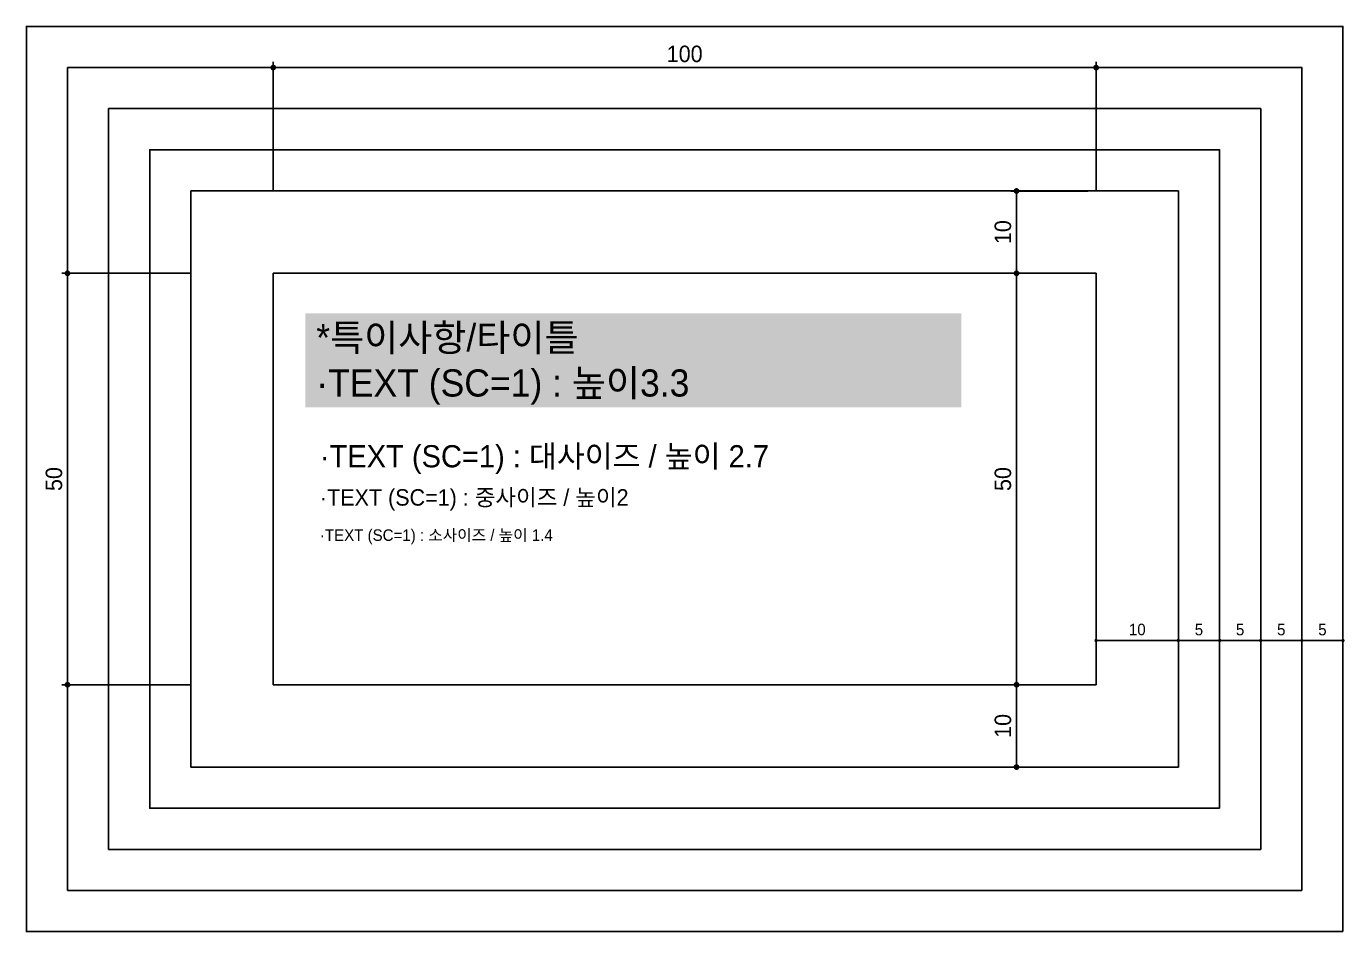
# Model space of a CAD drawing. Header units: millimetres. Extents: x -223175 to 287756, y -120611 to 352956.
# Drawn here: x -198689.9 to -198529.7, y -120610.7 to -120500.7 of the extents above; entities that cross this region are included whole.
import ezdxf
from ezdxf.enums import TextEntityAlignment as Align

# ---------------------------------------------------------------- set-up
doc = ezdxf.new("R2010")
doc.units = ezdxf.units.MM
doc.header["$LTSCALE"] = 50
doc.header["$PDMODE"] = 35
doc.layers.get('DEFPOINTS').update_dxf_attribs({"color": 108})
for name, color, linetype in [('1_ 설계변경(예정작업) 240', 240, 'Continuous'), ('EL_TEXT', 4, 'Continuous'), ('I-DIM', 255, 'Continuous')]:
    doc.layers.add(name, color=color, linetype=linetype)
doc.layers.add('Defpoint_ Grid Line_ 108', color=108, linetype='Continuous', plot=False)
doc.styles.add('HY울릉도L', font='HY울릉도l.ttf')
doc.dimstyles.new('IN_DIM_001(내부치수)', dxfattribs={"dimtxt": 2, "dimasz": 0.7, "dimexe": 0.7, "dimexo": 10, "dimgap": 0.6, "dimtad": 1, "dimdec": 0, "dimzin": 0, "dimdsep": 46, "dimlunit": 6, "dimtxsty": 'HY울릉도L', "dimblk": 'DOT', "dimcen": 0.09, "dimdle": 1, "dimclrd": 14, "dimclre": 14, "dimclrt": 3, "dimadec": 0, "dimazin": 0, "dimtfac": 1, "dimtdec": 0, "dimtix": 1, "dimtmove": 2, "dimatfit": 3, "dimldrblk": 'DOT', "dimfxl": 1, "dimtolj": 1, "dimtzin": 0, "dimarcsym": 0})
doc.dimstyles.new('IN_DIM_001(안목치수)', dxfattribs={"dimtxt": 2, "dimasz": 0.7, "dimexe": 0.7, "dimexo": 1, "dimgap": 0.6, "dimtad": 1, "dimdec": 0, "dimzin": 0, "dimdsep": 46, "dimlunit": 6, "dimtxsty": 'HY울릉도L', "dimblk": 'DOT', "dimcen": 0.09, "dimdle": 1, "dimclrd": 14, "dimclre": 14, "dimclrt": 4, "dimadec": 0, "dimazin": 0, "dimtfac": 1, "dimtdec": 0, "dimtix": 1, "dimtmove": 2, "dimatfit": 3, "dimldrblk": 'DOT', "dimfxl": 1, "dimtolj": 1, "dimtzin": 0, "dimarcsym": 0})
doc.dimstyles.new('IN_DIM_001(최소치수)', dxfattribs={"dimtxt": 1.4, "dimasz": 0.4, "dimexe": 0.6, "dimexo": 0.2, "dimgap": 0.6, "dimtad": 1, "dimdec": 0, "dimdsep": 46, "dimlunit": 6, "dimtxsty": 'HY울릉도L', "dimblk": 'DOT', "dimcen": 5, "dimdle": 1.5, "dimclrd": 14, "dimclre": 14, "dimclrt": 4, "dimadec": 0, "dimazin": 0, "dimtfac": 1, "dimtdec": 0, "dimtix": 1, "dimtmove": 2, "dimatfit": 3, "dimldrblk": 'DOT', "dimfxl": 1, "dimtolj": 1, "dimtzin": 0, "dimarcsym": 0})

# ---------------------------------------------------------------- blocks, each defined once
blk = doc.blocks.new('_Dot')
at = {"color": 0, "linetype": 'ByBlock', "lineweight": -2}
blk.add_line((-0.5, 0), (-1, 0), dxfattribs=at)
at = {"color": 0, "linetype": 'ByBlock', "const_width": 0.5}
blk.add_lwpolyline([(-0.25, 0, 1), (0.25, 0, 1)], format="xyb", close=True, dxfattribs=at)
blk = doc.blocks.new('*D1465')
at = {"layer": 'DEFPOINTS', "color": 0}
for p in [(-198684.86, -120530.67), (-198659.86, -120530.67), (-198659.86, -120580.67)]:
    blk.add_point(p, dxfattribs=at)
at = {"layer": 'I-DIM', "color": 14, "lineweight": -2}
for p, q in [((-198669.86, -120530.67), (-198685.56, -120530.67)), ((-198684.86, -120579.97), (-198684.86, -120531.37)), ((-198669.86, -120580.67), (-198685.56, -120580.67))]:
    blk.add_line(p, q, dxfattribs=at)
at = {"layer": 'I-DIM', "color": 14, "linetype": 'ByBlock', "lineweight": -2, "xscale": 0.7, "yscale": 0.7, "zscale": 0.7}
for p, rotation in [((-198684.86, -120530.67), 90), ((-198684.86, -120580.67), 270)]:
    blk.add_blockref('_Dot', p, dxfattribs=dict(at, rotation=rotation))
at = {"layer": 'I-DIM', "color": 3, "insert": (-198686.5, -120555.67), "char_height": 2, "attachment_point": 5, "rotation": 90, "style": 'HY울릉도L'}
blk.add_mtext('\\A1;50', dxfattribs=at)
blk = doc.blocks.new('*D1466')
at = {"layer": 'DEFPOINTS', "color": 0}
for p in [(-198559.86, -120520.67), (-198569.53, -120530.67), (-198559.86, -120530.67)]:
    blk.add_point(p, dxfattribs=at)
at = {"layer": 'I-DIM', "color": 14, "lineweight": -2}
for p, q in [((-198560.86, -120520.67), (-198570.23, -120520.67)), ((-198569.53, -120521.37), (-198569.53, -120529.97)), ((-198560.86, -120530.67), (-198570.23, -120530.67))]:
    blk.add_line(p, q, dxfattribs=at)
at = {"layer": 'I-DIM', "color": 14, "linetype": 'ByBlock', "lineweight": -2, "xscale": 0.7, "yscale": 0.7, "zscale": 0.7}
for p, rotation in [((-198569.53, -120520.67), 90), ((-198569.53, -120530.67), 270)]:
    blk.add_blockref('_Dot', p, dxfattribs=dict(at, rotation=rotation))
at = {"layer": 'I-DIM', "color": 4, "insert": (-198571.18, -120525.67), "char_height": 2, "attachment_point": 5, "rotation": 90, "style": 'HY울릉도L'}
blk.add_mtext('\\A1;10', dxfattribs=at)
blk = doc.blocks.new('*D1467')
at = {"layer": 'DEFPOINTS', "color": 0}
for p in [(-198559.86, -120530.67), (-198569.53, -120580.67), (-198559.86, -120580.67)]:
    blk.add_point(p, dxfattribs=at)
at = {"layer": 'I-DIM', "color": 14, "lineweight": -2}
for p, q in [((-198560.86, -120530.67), (-198570.23, -120530.67)), ((-198569.53, -120531.37), (-198569.53, -120579.97)), ((-198560.86, -120580.67), (-198570.23, -120580.67))]:
    blk.add_line(p, q, dxfattribs=at)
at = {"layer": 'I-DIM', "color": 14, "linetype": 'ByBlock', "lineweight": -2, "xscale": 0.7, "yscale": 0.7, "zscale": 0.7}
for p, rotation in [((-198569.53, -120530.67), 90), ((-198569.53, -120580.67), 270)]:
    blk.add_blockref('_Dot', p, dxfattribs=dict(at, rotation=rotation))
at = {"layer": 'I-DIM', "color": 4, "insert": (-198571.18, -120555.67), "char_height": 2, "attachment_point": 5, "rotation": 90, "style": 'HY울릉도L'}
blk.add_mtext('\\A1;50', dxfattribs=at)
blk = doc.blocks.new('*D1468')
at = {"layer": 'DEFPOINTS', "color": 0}
for p in [(-198559.86, -120580.67), (-198569.53, -120590.67), (-198559.86, -120590.67)]:
    blk.add_point(p, dxfattribs=at)
at = {"layer": 'I-DIM', "color": 14, "lineweight": -2}
for p, q in [((-198560.86, -120580.67), (-198570.23, -120580.67)), ((-198569.53, -120581.37), (-198569.53, -120589.97)), ((-198560.86, -120590.67), (-198570.23, -120590.67))]:
    blk.add_line(p, q, dxfattribs=at)
at = {"layer": 'I-DIM', "color": 14, "linetype": 'ByBlock', "lineweight": -2, "xscale": 0.7, "yscale": 0.7, "zscale": 0.7}
for p, rotation in [((-198569.53, -120580.67), 90), ((-198569.53, -120590.67), 270)]:
    blk.add_blockref('_Dot', p, dxfattribs=dict(at, rotation=rotation))
at = {"layer": 'I-DIM', "color": 4, "insert": (-198571.18, -120585.67), "char_height": 2, "attachment_point": 5, "rotation": 90, "style": 'HY울릉도L'}
blk.add_mtext('\\A1;10', dxfattribs=at)
blk = doc.blocks.new('*D1469')
at = {"layer": 'DEFPOINTS', "color": 0}
for p in [(-198549.86, -120575.29), (-198559.86, -120580.67), (-198549.86, -120580.67)]:
    blk.add_point(p, dxfattribs=at)
at = {"layer": 'I-DIM', "color": 14, "lineweight": -2}
for p, q in [((-198559.86, -120580.47), (-198559.86, -120574.69)), ((-198559.46, -120575.29), (-198550.26, -120575.29)), ((-198549.86, -120580.47), (-198549.86, -120574.69))]:
    blk.add_line(p, q, dxfattribs=at)
at = {"layer": 'I-DIM', "color": 14, "linetype": 'ByBlock', "lineweight": -2, "xscale": 0.4, "yscale": 0.4, "zscale": 0.4, "rotation": 180}
blk.add_blockref('_Dot', (-198559.86, -120575.29), dxfattribs=at)
at = {"layer": 'I-DIM', "color": 14, "linetype": 'ByBlock', "lineweight": -2, "xscale": 0.4, "yscale": 0.4, "zscale": 0.4}
blk.add_blockref('_Dot', (-198549.86, -120575.29), dxfattribs=at)
at = {"layer": 'I-DIM', "color": 4, "insert": (-198554.86, -120573.96), "char_height": 1.4, "attachment_point": 5, "style": 'HY울릉도L'}
blk.add_mtext('\\A1;10', dxfattribs=at)
blk = doc.blocks.new('*D1470')
at = {"layer": 'DEFPOINTS', "color": 0}
for p in [(-198544.86, -120575.29), (-198549.86, -120580.67), (-198544.86, -120580.67)]:
    blk.add_point(p, dxfattribs=at)
at = {"layer": 'I-DIM', "color": 14, "lineweight": -2}
for p, q in [((-198549.86, -120580.47), (-198549.86, -120574.69)), ((-198549.46, -120575.29), (-198545.26, -120575.29)), ((-198544.86, -120580.47), (-198544.86, -120574.69))]:
    blk.add_line(p, q, dxfattribs=at)
at = {"layer": 'I-DIM', "color": 14, "linetype": 'ByBlock', "lineweight": -2, "xscale": 0.4, "yscale": 0.4, "zscale": 0.4, "rotation": 180}
blk.add_blockref('_Dot', (-198549.86, -120575.29), dxfattribs=at)
at = {"layer": 'I-DIM', "color": 14, "linetype": 'ByBlock', "lineweight": -2, "xscale": 0.4, "yscale": 0.4, "zscale": 0.4}
blk.add_blockref('_Dot', (-198544.86, -120575.29), dxfattribs=at)
at = {"layer": 'I-DIM', "color": 4, "insert": (-198547.36, -120573.97), "char_height": 1.4, "attachment_point": 5, "style": 'HY울릉도L'}
blk.add_mtext('\\A1;5', dxfattribs=at)
blk = doc.blocks.new('*D1471')
at = {"layer": 'DEFPOINTS', "color": 0}
for p in [(-198539.86, -120575.29), (-198544.86, -120580.67), (-198539.86, -120580.67)]:
    blk.add_point(p, dxfattribs=at)
at = {"layer": 'I-DIM', "color": 14, "lineweight": -2}
for p, q in [((-198544.86, -120580.47), (-198544.86, -120574.69)), ((-198544.46, -120575.29), (-198540.26, -120575.29)), ((-198539.86, -120580.47), (-198539.86, -120574.69))]:
    blk.add_line(p, q, dxfattribs=at)
at = {"layer": 'I-DIM', "color": 14, "linetype": 'ByBlock', "lineweight": -2, "xscale": 0.4, "yscale": 0.4, "zscale": 0.4, "rotation": 180}
blk.add_blockref('_Dot', (-198544.86, -120575.29), dxfattribs=at)
at = {"layer": 'I-DIM', "color": 14, "linetype": 'ByBlock', "lineweight": -2, "xscale": 0.4, "yscale": 0.4, "zscale": 0.4}
blk.add_blockref('_Dot', (-198539.86, -120575.29), dxfattribs=at)
at = {"layer": 'I-DIM', "color": 4, "insert": (-198542.36, -120573.97), "char_height": 1.4, "attachment_point": 5, "style": 'HY울릉도L'}
blk.add_mtext('\\A1;5', dxfattribs=at)
blk = doc.blocks.new('*D1472')
at = {"layer": 'DEFPOINTS', "color": 0}
for p in [(-198534.86, -120575.29), (-198539.86, -120580.67), (-198534.86, -120580.67)]:
    blk.add_point(p, dxfattribs=at)
at = {"layer": 'I-DIM', "color": 14, "lineweight": -2}
for p, q in [((-198539.86, -120580.47), (-198539.86, -120574.69)), ((-198539.46, -120575.29), (-198535.26, -120575.29)), ((-198534.86, -120580.47), (-198534.86, -120574.69))]:
    blk.add_line(p, q, dxfattribs=at)
at = {"layer": 'I-DIM', "color": 14, "linetype": 'ByBlock', "lineweight": -2, "xscale": 0.4, "yscale": 0.4, "zscale": 0.4, "rotation": 180}
blk.add_blockref('_Dot', (-198539.86, -120575.29), dxfattribs=at)
at = {"layer": 'I-DIM', "color": 14, "linetype": 'ByBlock', "lineweight": -2, "xscale": 0.4, "yscale": 0.4, "zscale": 0.4}
blk.add_blockref('_Dot', (-198534.86, -120575.29), dxfattribs=at)
at = {"layer": 'I-DIM', "color": 4, "insert": (-198537.36, -120573.97), "char_height": 1.4, "attachment_point": 5, "style": 'HY울릉도L'}
blk.add_mtext('\\A1;5', dxfattribs=at)
blk = doc.blocks.new('*D1473')
at = {"layer": 'DEFPOINTS', "color": 0}
for p in [(-198529.86, -120575.29), (-198534.86, -120580.67), (-198529.86, -120580.67)]:
    blk.add_point(p, dxfattribs=at)
at = {"layer": 'I-DIM', "color": 14, "lineweight": -2}
for p, q in [((-198534.86, -120580.47), (-198534.86, -120574.69)), ((-198534.46, -120575.29), (-198530.26, -120575.29)), ((-198529.86, -120580.47), (-198529.86, -120574.69))]:
    blk.add_line(p, q, dxfattribs=at)
at = {"layer": 'I-DIM', "color": 14, "linetype": 'ByBlock', "lineweight": -2, "xscale": 0.4, "yscale": 0.4, "zscale": 0.4, "rotation": 180}
blk.add_blockref('_Dot', (-198534.86, -120575.29), dxfattribs=at)
at = {"layer": 'I-DIM', "color": 14, "linetype": 'ByBlock', "lineweight": -2, "xscale": 0.4, "yscale": 0.4, "zscale": 0.4}
blk.add_blockref('_Dot', (-198529.86, -120575.29), dxfattribs=at)
at = {"layer": 'I-DIM', "color": 4, "insert": (-198532.36, -120573.97), "char_height": 1.4, "attachment_point": 5, "style": 'HY울릉도L'}
blk.add_mtext('\\A1;5', dxfattribs=at)
blk = doc.blocks.new('*D1474')
at = {"layer": 'DEFPOINTS', "color": 0}
for p in [(-198559.86, -120505.67), (-198659.86, -120530.67), (-198559.86, -120530.67)]:
    blk.add_point(p, dxfattribs=at)
at = {"layer": 'I-DIM', "color": 14, "lineweight": -2}
for p, q in [((-198659.86, -120520.67), (-198659.86, -120504.97)), ((-198559.86, -120520.67), (-198559.86, -120504.97)), ((-198659.16, -120505.67), (-198560.56, -120505.67))]:
    blk.add_line(p, q, dxfattribs=at)
at = {"layer": 'I-DIM', "color": 14, "linetype": 'ByBlock', "lineweight": -2, "xscale": 0.7, "yscale": 0.7, "zscale": 0.7, "rotation": 180}
blk.add_blockref('_Dot', (-198659.86, -120505.67), dxfattribs=at)
at = {"layer": 'I-DIM', "color": 14, "linetype": 'ByBlock', "lineweight": -2, "xscale": 0.7, "yscale": 0.7, "zscale": 0.7}
blk.add_blockref('_Dot', (-198559.86, -120505.67), dxfattribs=at)
at = {"layer": 'I-DIM', "color": 3, "insert": (-198609.86, -120504.02), "char_height": 2, "attachment_point": 5, "style": 'HY울릉도L'}
blk.add_mtext('\\A1;100', dxfattribs=at)

msp = doc.modelspace()

# ---------------------------------------------------------------- linework, layer by layer
at = {"layer": 'Defpoint_ Grid Line_ 108'}
for points in [[(-198529.8597, -120610.6652), (-198529.8597, -120500.6652), (-198689.8597, -120500.6652), (-198689.8597, -120610.6652)], [(-198534.8597, -120605.6652), (-198534.8597, -120505.6652), (-198684.8597, -120505.6652), (-198684.8597, -120605.6652)], [(-198539.8597, -120600.6652), (-198539.8597, -120510.6652), (-198679.8597, -120510.6652), (-198679.8597, -120600.6652)], [(-198544.8597, -120595.6652), (-198544.8597, -120515.6652), (-198674.8597, -120515.6652), (-198674.8597, -120595.6652)], [(-198549.8597, -120590.6652), (-198549.8597, -120520.6652), (-198669.8597, -120520.6652), (-198669.8597, -120590.6652)], [(-198559.8597, -120580.6652), (-198559.8597, -120530.6652), (-198659.8597, -120530.6652), (-198659.8597, -120580.6652)]]:
    msp.add_lwpolyline(points, close=True, dxfattribs=at)

# ---------------------------------------------------------------- texts
at = {"layer": '1_ 설계변경(예정작업) 240', "color": 7, "insert": (-198654.6292, -120541.7415), "char_height": 3.3, "width": 77.062374, "attachment_point": 4, "style": 'HY울릉도L', "bg_fill": 1, "box_fill_scale": 1.4, "bg_fill_color": 8, "bg_fill_transparency": 11079682}
msp.add_mtext('\\A1;*특이사항/타이틀\\P·TEXT (SC=1) : 높이3.3', dxfattribs=at)
at = {"layer": 'EL_TEXT', "ltscale": 0.5, "style": 'HY울릉도L'}
for s, height, p in [('·TEXT (SC=1) : 대사이즈 / 높이 2.7', 2.7, (-198654.1926, -120552.9021)), ('·TEXT (SC=1) : 중사이즈 / 높이2', 2, (-198654.1926, -120557.9021)), ('·TEXT (SC=1) : 소사이즈 / 높이 1.4', 1.4, (-198654.1926, -120562.4856))]:
    msp.add_text(s, height=height, dxfattribs=at).set_placement(p, align=Align.MIDDLE_LEFT)

# ---------------------------------------------------------------- dimensions: what is measured, and where the dimension line sits
at = {"layer": 'I-DIM'}
for base, p1, p2, dimstyle, picture, middle in [((-198559.8597, -120505.6652), (-198659.8597, -120530.6652), (-198559.8597, -120530.6652), 'IN_DIM_001(내부치수)', '*D1474', (-198609.8597, -120504.0232)), ((-198549.8597, -120575.2853), (-198559.8597, -120580.6652), (-198549.8597, -120580.6652), 'IN_DIM_001(최소치수)', '*D1469', (-198554.8597, -120573.9558)), ((-198544.8597, -120575.2853), (-198549.8597, -120580.6652), (-198544.8597, -120580.6652), 'IN_DIM_001(최소치수)', '*D1470', (-198547.3597, -120573.9701)), ((-198539.8597, -120575.2853), (-198544.8597, -120580.6652), (-198539.8597, -120580.6652), 'IN_DIM_001(최소치수)', '*D1471', (-198542.3597, -120573.9701)), ((-198534.8597, -120575.2853), (-198539.8597, -120580.6652), (-198534.8597, -120580.6652), 'IN_DIM_001(최소치수)', '*D1472', (-198537.3597, -120573.9701)), ((-198529.8597, -120575.2853), (-198534.8597, -120580.6652), (-198529.8597, -120580.6652), 'IN_DIM_001(최소치수)', '*D1473', (-198532.3597, -120573.9701))]:
    dim = msp.add_linear_dim(base=base, p1=p1, p2=p2, dimstyle=dimstyle, dxfattribs=at)
    dim.commit()
    dim.dimension.update_dxf_attribs({"geometry": picture, "text_midpoint": middle})
for base, p1, p2, dimstyle, picture, middle in [((-198569.5331, -120530.6652), (-198559.8597, -120520.6652), (-198559.8597, -120530.6652), 'IN_DIM_001(안목치수)', '*D1466', (-198571.1752, -120525.6652)), ((-198684.8597, -120530.6652), (-198659.8597, -120580.6652), (-198659.8597, -120530.6652), 'IN_DIM_001(내부치수)', '*D1465', (-198686.5031, -120555.6652)), ((-198569.5331, -120580.6652), (-198559.8597, -120530.6652), (-198559.8597, -120580.6652), 'IN_DIM_001(안목치수)', '*D1467', (-198571.1766, -120555.6652)), ((-198569.5331, -120590.6652), (-198559.8597, -120580.6652), (-198559.8597, -120590.6652), 'IN_DIM_001(안목치수)', '*D1468', (-198571.1752, -120585.6652))]:
    dim = msp.add_linear_dim(base=base, p1=p1, p2=p2, angle=90, dimstyle=dimstyle, dxfattribs=at)
    dim.commit()
    dim.dimension.update_dxf_attribs({"geometry": picture, "text_midpoint": middle})

doc.saveas('drawing.dxf')
